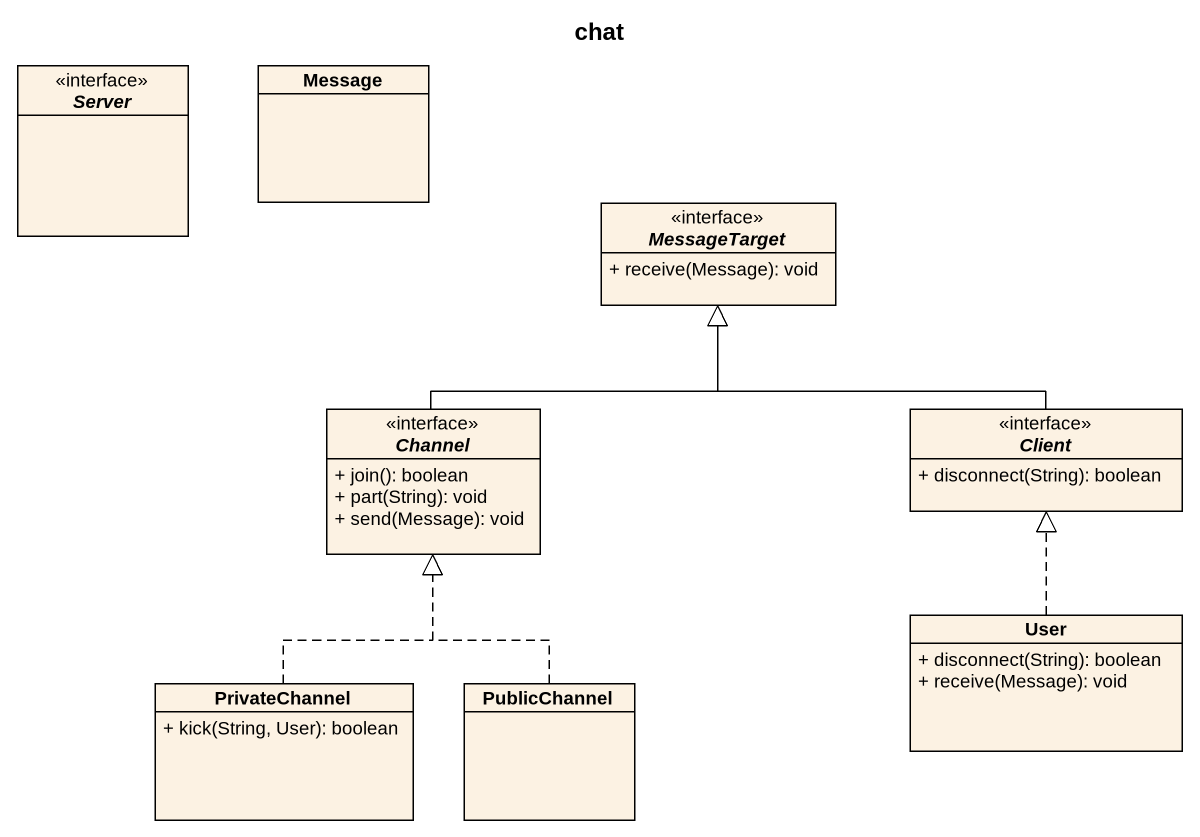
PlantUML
@startuml
title chat
hide circle
hide empty members
skinparam classAttributeIconSize 0
interface Server
class Message
interface MessageTarget {
  + receive(Message): void
}
interface Channel {
  + join(): boolean
  + part(String): void
  + send(Message): void
}
interface Client {
  + disconnect(String): boolean
}
class User {
  + disconnect(String): boolean
  + receive(Message): void
}
class PrivateChannel {
  + kick(String, User): boolean
}
class PublicChannel
Channel -up-|> MessageTarget
Client -up-|> MessageTarget
User .up.|> Client
PrivateChannel .up.|> Channel
PublicChannel .up.|> Channel
@enduml
